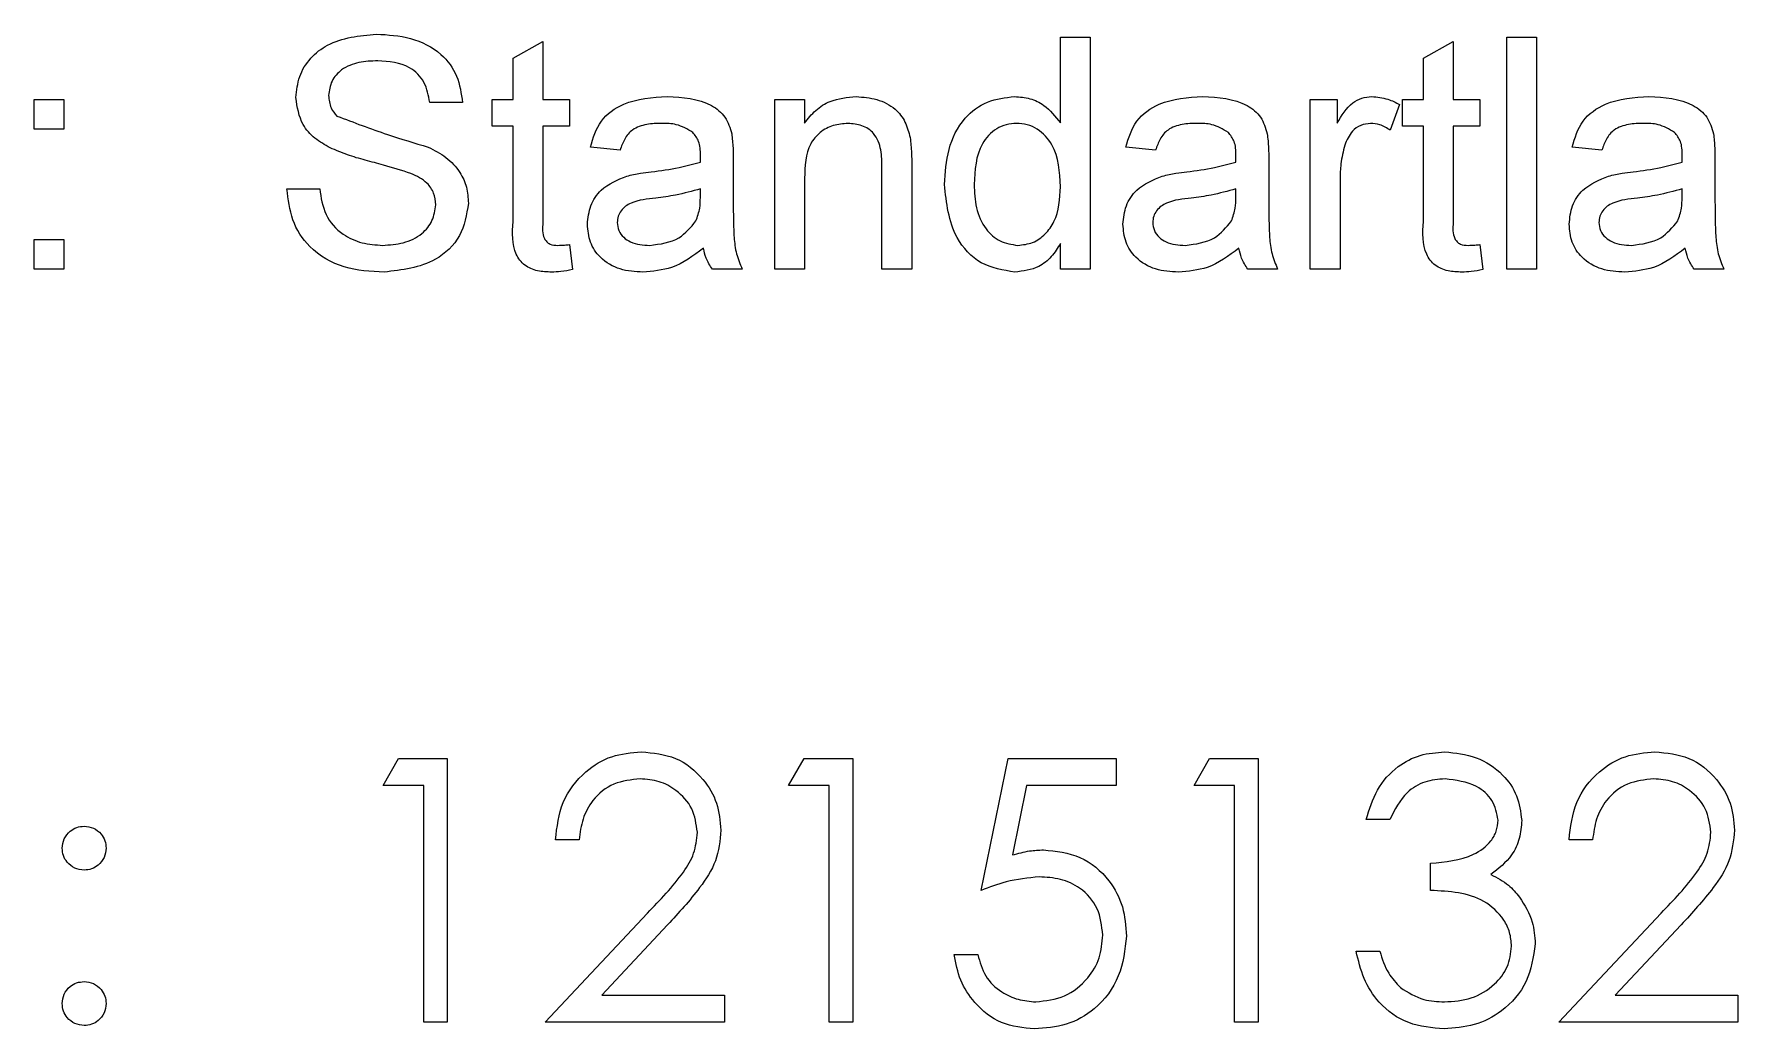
# Model space of a CAD drawing. Extents: x 75 to 2075, y 25 to 1460.
# Drawn here: x 648.08 to 678.25, y 1210.81 to 1228.43 of the extents above; entities that cross this region are included whole.
import ezdxf

# ---------------------------------------------------------------- set-up
doc = ezdxf.new("R2010")
doc.units = 0
doc.header["$LTSCALE"] = 5
doc.linetypes.add('SLD-KATı', pattern=[0])
doc.layers.get('0').update_dxf_attribs({"linetype": 'CONTINUOUS'})

msp = doc.modelspace()

# ---------------------------------------------------------------- linework, layer by layer
at = {"color": 7, "linetype": 'SLD-KATı'}
for p, q in [((666.251, 1228.376), (666.778, 1228.376)), ((666.251, 1226.858), (666.251, 1228.376)), ((666.778, 1228.376), (666.778, 1224.267)), ((674.154, 1228.376), (674.68, 1228.376)), ((674.154, 1224.267), (674.154, 1228.376)), ((674.68, 1228.376), (674.68, 1224.267)), ((656.557, 1228.001), (657.084, 1228.3)), ((657.084, 1228.3), (657.084, 1227.27)), ((672.678, 1228.001), (673.205, 1228.3)), ((673.205, 1228.3), (673.205, 1227.27)), ((656.557, 1227.27), (656.557, 1228.001)), ((672.678, 1227.27), (672.678, 1228.001)), ((648.075, 1227.27), (648.602, 1227.27)), ((648.075, 1226.743), (648.075, 1227.27)), ((648.602, 1227.27), (648.602, 1226.743)), ((655.662, 1227.217), (655.082, 1227.217)), ((656.189, 1227.27), (656.557, 1227.27)), ((656.189, 1226.796), (656.189, 1227.27)), ((657.084, 1227.27), (657.558, 1227.27)), ((657.558, 1227.27), (657.558, 1226.796)), ((661.193, 1227.27), (661.72, 1227.27)), ((661.193, 1224.267), (661.193, 1227.27)), ((661.72, 1227.27), (661.72, 1226.851)), ((670.676, 1227.27), (671.151, 1227.27)), ((670.676, 1224.267), (670.676, 1227.27)), ((671.151, 1227.27), (671.151, 1226.851)), ((672.257, 1227.182), (672.092, 1226.725)), ((672.31, 1227.27), (672.678, 1227.27)), ((672.31, 1226.796), (672.31, 1227.27)), ((673.205, 1227.27), (673.679, 1227.27)), ((673.679, 1227.27), (673.679, 1226.796)), ((648.602, 1226.743), (648.075, 1226.743)), ((656.557, 1226.796), (656.189, 1226.796)), ((656.557, 1225.111), (656.557, 1226.796)), ((657.084, 1226.796), (657.084, 1225.092)), ((657.558, 1226.796), (657.084, 1226.796)), ((672.678, 1226.796), (672.31, 1226.796)), ((672.678, 1225.111), (672.678, 1226.796)), ((673.205, 1226.796), (673.205, 1225.092)), ((673.679, 1226.796), (673.205, 1226.796)), ((658.454, 1226.374), (657.927, 1226.427)), ((667.937, 1226.374), (667.41, 1226.427)), ((675.839, 1226.374), (675.313, 1226.427)), ((660.456, 1226.214), (660.456, 1225.571)), ((663.09, 1224.267), (663.09, 1226.06)), ((663.617, 1226.104), (663.617, 1224.267)), ((669.939, 1226.214), (669.939, 1225.571)), ((677.841, 1226.214), (677.841, 1225.571)), ((652.553, 1225.689), (653.133, 1225.689)), ((659.874, 1225.536), (659.876, 1225.689)), ((661.72, 1225.877), (661.72, 1224.267)), ((669.357, 1225.536), (669.359, 1225.689)), ((671.203, 1225.862), (671.203, 1224.267)), ((677.259, 1225.536), (677.262, 1225.689)), ((648.075, 1224.794), (648.602, 1224.794)), ((648.075, 1224.267), (648.075, 1224.794)), ((648.602, 1224.794), (648.602, 1224.267)), ((666.251, 1224.267), (666.251, 1224.72)), ((657.558, 1224.702), (657.611, 1224.259)), ((673.679, 1224.702), (673.732, 1224.259)), ((648.602, 1224.267), (648.075, 1224.267)), ((660.614, 1224.267), (660.087, 1224.267)), ((661.72, 1224.267), (661.193, 1224.267)), ((663.617, 1224.267), (663.09, 1224.267)), ((666.778, 1224.267), (666.251, 1224.267)), ((670.097, 1224.267), (669.57, 1224.267)), ((671.203, 1224.267), (670.676, 1224.267)), ((674.68, 1224.267), (674.154, 1224.267)), ((677.999, 1224.267), (677.473, 1224.267)), ((654.257, 1215.122), (654.53, 1215.6)), ((654.53, 1215.6), (655.393, 1215.6)), ((655.393, 1215.6), (655.393, 1210.934)), ((661.436, 1215.122), (661.71, 1215.6)), ((661.71, 1215.6), (662.573, 1215.6)), ((662.573, 1215.6), (662.573, 1210.934)), ((664.846, 1213.267), (665.325, 1215.6)), ((665.325, 1215.6), (667.239, 1215.6)), ((667.239, 1215.6), (667.239, 1215.122)), ((668.616, 1215.122), (668.889, 1215.6)), ((668.889, 1215.6), (669.752, 1215.6)), ((669.752, 1215.6), (669.752, 1210.934)), ((654.975, 1215.122), (654.257, 1215.122)), ((654.975, 1210.934), (654.975, 1215.122)), ((662.154, 1215.122), (661.436, 1215.122)), ((662.154, 1210.934), (662.154, 1215.122)), ((665.652, 1215.122), (665.401, 1213.894)), ((667.239, 1215.122), (665.652, 1215.122)), ((669.334, 1215.122), (668.616, 1215.122)), ((669.334, 1210.934), (669.334, 1215.122)), ((672.086, 1214.523), (671.667, 1214.523)), ((657.727, 1214.164), (657.308, 1214.164)), ((675.675, 1214.164), (675.257, 1214.164)), ((672.804, 1213.267), (672.804, 1213.746)), ((657.128, 1210.934), (658.938, 1212.865)), ((659.295, 1212.658), (658.128, 1211.412)), ((675.077, 1210.934), (676.887, 1212.865)), ((677.244, 1212.658), (676.076, 1211.412)), ((664.368, 1212.13), (664.787, 1212.13)), ((671.487, 1212.19), (671.906, 1212.19)), ((658.128, 1211.412), (660.299, 1211.412)), ((660.299, 1211.412), (660.299, 1210.934)), ((676.076, 1211.412), (678.248, 1211.412)), ((678.248, 1211.412), (678.248, 1210.934)), ((655.393, 1210.934), (654.975, 1210.934)), ((660.299, 1210.934), (657.128, 1210.934)), ((662.573, 1210.934), (662.154, 1210.934)), ((669.752, 1210.934), (669.334, 1210.934)), ((678.248, 1210.934), (675.077, 1210.934))]:
    msp.add_line(p, q, dxfattribs=at)
for points, knots in [([(652.711, 1227.304), (652.725, 1227.43), (652.753, 1227.683), (652.958, 1228.016), (653.403, 1228.358), (653.835, 1228.4), (654.138, 1228.429)], [0, 0, 0, 0, 0.187041, 0.374138, 0.561145, 1, 1, 1, 1]), ([(654.138, 1228.429), (654.342, 1228.416), (654.748, 1228.391), (655.274, 1228.132), (655.596, 1227.696), (655.64, 1227.377), (655.662, 1227.217)], [0, 0, 0, 0, 0.280793, 0.560147, 0.779883, 1, 1, 1, 1]), ([(654.161, 1227.955), (654.049, 1227.951), (653.826, 1227.943), (653.529, 1227.828), (653.327, 1227.605), (653.303, 1227.429), (653.291, 1227.341)], [0, 0, 0, 0, 0.281288, 0.560814, 0.780678, 1, 1, 1, 1]), ([(655.082, 1227.217), (655.06, 1227.34), (655.016, 1227.585), (654.685, 1227.921), (654.36, 1227.942), (654.161, 1227.955)], [0, 0, 0, 0, 0.281088, 0.560283, 1, 1, 1, 1]), ([(653.318, 1226.415), (653.226, 1226.468), (653.041, 1226.572), (652.777, 1226.861), (652.736, 1227.136), (652.711, 1227.304)], [0, 0, 0, 0, 0.281464, 0.562266, 1, 1, 1, 1]), ([(653.291, 1227.341), (653.298, 1227.265), (653.311, 1227.128), (653.399, 1227.024), (653.438, 1226.978)], [0, 0, 0, 0, 0.559662, 1, 1, 1, 1]), ([(657.927, 1226.427), (657.975, 1226.59), (658.072, 1226.916), (658.592, 1227.28), (659.023, 1227.307), (659.288, 1227.323)], [0, 0, 0, 0, 0.280438, 0.559308, 1, 1, 1, 1]), ([(659.288, 1227.323), (659.562, 1227.308), (659.945, 1227.287), (660.338, 1226.973), (660.4, 1226.767), (660.43, 1226.664)], [0, 0, 0, 0, 0.5592456, 0.7791791, 1, 1, 1, 1]), ([(661.72, 1226.851), (661.782, 1226.93), (661.905, 1227.089), (662.217, 1227.284), (662.476, 1227.308), (662.635, 1227.323)], [0, 0, 0, 0, 0.28055, 0.560824, 1, 1, 1, 1]), ([(662.635, 1227.323), (662.757, 1227.312), (663.002, 1227.292), (663.318, 1227.134), (663.516, 1226.877), (663.565, 1226.69), (663.59, 1226.596)], [0, 0, 0, 0, 0.280212, 0.559963, 0.779615, 1, 1, 1, 1]), ([(664.196, 1225.766), (664.21, 1225.975), (664.238, 1226.392), (664.499, 1226.932), (664.946, 1227.267), (665.275, 1227.304), (665.439, 1227.323)], [0, 0, 0, 0, 0.280957, 0.560448, 0.780129, 1, 1, 1, 1]), ([(665.439, 1227.323), (665.531, 1227.316), (665.713, 1227.302), (666.013, 1227.154), (666.161, 1226.97), (666.251, 1226.858)], [0, 0, 0, 0, 0.2805588, 0.5608895, 1, 1, 1, 1]), ([(667.41, 1226.427), (667.458, 1226.59), (667.555, 1226.916), (668.075, 1227.28), (668.506, 1227.307), (668.771, 1227.323)], [0, 0, 0, 0, 0.280438, 0.559308, 1, 1, 1, 1]), ([(668.771, 1227.323), (669.045, 1227.308), (669.428, 1227.287), (669.822, 1226.973), (669.883, 1226.767), (669.913, 1226.664)], [0, 0, 0, 0, 0.5592453, 0.7791792, 1, 1, 1, 1]), ([(671.151, 1226.851), (671.229, 1226.985), (671.339, 1227.171), (671.584, 1227.306), (671.704, 1227.317), (671.764, 1227.323)], [0, 0, 0, 0, 0.5595973, 0.7797654, 1, 1, 1, 1]), ([(671.764, 1227.323), (671.861, 1227.313), (672.034, 1227.296), (672.189, 1227.217), (672.257, 1227.182)], [0, 0, 0, 0, 0.559562, 1, 1, 1, 1]), ([(675.313, 1226.427), (675.361, 1226.59), (675.457, 1226.916), (675.977, 1227.28), (676.409, 1227.307), (676.673, 1227.323)], [0, 0, 0, 0, 0.280438, 0.559308, 1, 1, 1, 1]), ([(676.673, 1227.323), (676.948, 1227.308), (677.33, 1227.287), (677.724, 1226.973), (677.785, 1226.767), (677.816, 1226.664)], [0, 0, 0, 0, 0.5592453, 0.7791792, 1, 1, 1, 1]), ([(653.438, 1226.978), (653.736, 1226.865), (654.268, 1226.663), (654.813, 1226.499), (655.054, 1226.427)], [0, 0, 0, 0, 0.558381, 1, 1, 1, 1]), ([(659.193, 1226.848), (659.103, 1226.846), (658.924, 1226.84), (658.675, 1226.761), (658.523, 1226.575), (658.477, 1226.441), (658.454, 1226.374)], [0, 0, 0, 0, 0.280861, 0.559775, 0.779508, 1, 1, 1, 1]), ([(659.741, 1226.689), (659.646, 1226.744), (659.475, 1226.843), (659.28, 1226.847), (659.193, 1226.848)], [0, 0, 0, 0, 0.557867, 1, 1, 1, 1]), ([(662.488, 1226.848), (662.4, 1226.841), (662.224, 1226.826), (661.985, 1226.7), (661.734, 1226.397), (661.726, 1226.091), (661.72, 1225.877)], [0, 0, 0, 0, 0.1872771, 0.374356, 0.5605343, 1, 1, 1, 1]), ([(663.09, 1226.06), (663.089, 1226.166), (663.088, 1226.377), (662.98, 1226.669), (662.739, 1226.826), (662.572, 1226.841), (662.488, 1226.848)], [0, 0, 0, 0, 0.281676, 0.559794, 0.779581, 1, 1, 1, 1]), ([(665.474, 1226.848), (665.412, 1226.844), (665.289, 1226.835), (665.061, 1226.733), (664.754, 1226.401), (664.736, 1226.021), (664.723, 1225.767)], [0, 0, 0, 0, 0.125719, 0.251356, 0.501014, 1, 1, 1, 1]), ([(666.251, 1225.727), (666.238, 1225.99), (666.218, 1226.384), (665.9, 1226.726), (665.666, 1226.835), (665.538, 1226.844), (665.474, 1226.848)], [0, 0, 0, 0, 0.498961, 0.748688, 0.874284, 1, 1, 1, 1]), ([(668.676, 1226.848), (668.586, 1226.846), (668.407, 1226.84), (668.158, 1226.761), (668.006, 1226.575), (667.96, 1226.441), (667.937, 1226.374)], [0, 0, 0, 0, 0.280862, 0.559776, 0.779508, 1, 1, 1, 1]), ([(669.224, 1226.689), (669.129, 1226.744), (668.958, 1226.843), (668.763, 1226.847), (668.676, 1226.848)], [0, 0, 0, 0, 0.557867, 1, 1, 1, 1]), ([(671.743, 1226.848), (671.683, 1226.841), (671.564, 1226.826), (671.383, 1226.695), (671.322, 1226.551), (671.285, 1226.464)], [0, 0, 0, 0, 0.280321, 0.560911, 1, 1, 1, 1]), ([(672.092, 1226.725), (672.032, 1226.763), (671.925, 1226.832), (671.799, 1226.843), (671.743, 1226.848)], [0, 0, 0, 0, 0.560115, 1, 1, 1, 1]), ([(676.579, 1226.848), (676.489, 1226.846), (676.31, 1226.84), (676.061, 1226.761), (675.909, 1226.575), (675.863, 1226.441), (675.839, 1226.374)], [0, 0, 0, 0, 0.280862, 0.559776, 0.779509, 1, 1, 1, 1]), ([(677.126, 1226.689), (677.031, 1226.744), (676.861, 1226.843), (676.665, 1226.847), (676.579, 1226.848)], [0, 0, 0, 0, 0.557867, 1, 1, 1, 1]), ([(659.876, 1226.286), (659.875, 1226.37), (659.871, 1226.52), (659.78, 1226.638), (659.741, 1226.689)], [0, 0, 0, 0, 0.561929, 1, 1, 1, 1]), ([(660.43, 1226.664), (660.439, 1226.58), (660.456, 1226.43), (660.456, 1226.28), (660.456, 1226.214)], [0, 0, 0, 0, 0.5597814, 1, 1, 1, 1]), ([(663.59, 1226.596), (663.599, 1226.505), (663.617, 1226.341), (663.617, 1226.177), (663.617, 1226.104)], [0, 0, 0, 0, 0.559807, 1, 1, 1, 1]), ([(669.359, 1226.286), (669.358, 1226.37), (669.354, 1226.52), (669.263, 1226.638), (669.224, 1226.689)], [0, 0, 0, 0, 0.561929, 1, 1, 1, 1]), ([(669.913, 1226.664), (669.923, 1226.58), (669.939, 1226.43), (669.939, 1226.28), (669.939, 1226.214)], [0, 0, 0, 0, 0.559781, 1, 1, 1, 1]), ([(677.262, 1226.286), (677.26, 1226.37), (677.257, 1226.52), (677.166, 1226.638), (677.126, 1226.689)], [0, 0, 0, 0, 0.561929, 1, 1, 1, 1]), ([(677.816, 1226.664), (677.825, 1226.58), (677.841, 1226.43), (677.841, 1226.28), (677.841, 1226.214)], [0, 0, 0, 0, 0.559781, 1, 1, 1, 1]), ([(654.75, 1225.96), (654.587, 1226.012), (654.32, 1226.098), (653.941, 1226.194), (653.622, 1226.285), (653.42, 1226.372), (653.318, 1226.415)], [0, 0, 0, 0, 0.339941, 0.560027, 0.780089, 1, 1, 1, 1]), ([(655.054, 1226.427), (655.163, 1226.372), (655.38, 1226.262), (655.616, 1226.009), (655.748, 1225.72), (655.761, 1225.529), (655.767, 1225.433)], [0, 0, 0, 0, 0.280357, 0.559906, 0.779843, 1, 1, 1, 1]), ([(659.874, 1226.163), (659.874, 1226.186), (659.875, 1226.227), (659.876, 1226.268), (659.876, 1226.286)], [0, 0, 0, 0, 0.560139, 1, 1, 1, 1]), ([(669.357, 1226.163), (669.357, 1226.186), (669.358, 1226.227), (669.359, 1226.268), (669.359, 1226.286)], [0, 0, 0, 0, 0.560139, 1, 1, 1, 1]), ([(671.285, 1226.464), (671.258, 1226.353), (671.21, 1226.155), (671.205, 1225.952), (671.203, 1225.862)], [0, 0, 0, 0, 0.5598858, 1, 1, 1, 1]), ([(677.259, 1226.163), (677.26, 1226.186), (677.261, 1226.227), (677.262, 1226.268), (677.262, 1226.286)], [0, 0, 0, 0, 0.560139, 1, 1, 1, 1]), ([(655.188, 1225.405), (655.181, 1225.476), (655.168, 1225.618), (655.017, 1225.834), (654.851, 1225.912), (654.75, 1225.96)], [0, 0, 0, 0, 0.280104, 0.559991, 1, 1, 1, 1]), ([(658.572, 1225.915), (658.653, 1225.933), (658.796, 1225.964), (658.941, 1225.983), (659.005, 1225.991)], [0, 0, 0, 0, 0.55991, 1, 1, 1, 1]), ([(659.005, 1225.991), (659.17, 1226.011), (659.464, 1226.048), (659.749, 1226.128), (659.874, 1226.163)], [0, 0, 0, 0, 0.560179, 1, 1, 1, 1]), ([(668.055, 1225.915), (668.136, 1225.933), (668.279, 1225.964), (668.424, 1225.983), (668.488, 1225.991)], [0, 0, 0, 0, 0.559909, 1, 1, 1, 1]), ([(668.488, 1225.991), (668.653, 1226.011), (668.947, 1226.048), (669.232, 1226.128), (669.357, 1226.163)], [0, 0, 0, 0, 0.56018, 1, 1, 1, 1]), ([(675.958, 1225.915), (676.038, 1225.933), (676.181, 1225.964), (676.327, 1225.983), (676.391, 1225.991)], [0, 0, 0, 0, 0.559909, 1, 1, 1, 1]), ([(676.391, 1225.991), (676.556, 1226.011), (676.849, 1226.048), (677.134, 1226.128), (677.259, 1226.163)], [0, 0, 0, 0, 0.56018, 1, 1, 1, 1]), ([(654.275, 1224.214), (654.035, 1224.226), (653.558, 1224.251), (652.956, 1224.595), (652.618, 1225.128), (652.575, 1225.502), (652.553, 1225.689)], [0, 0, 0, 0, 0.280812, 0.559567, 0.779615, 1, 1, 1, 1]), ([(653.133, 1225.689), (653.156, 1225.533), (653.203, 1225.22), (653.507, 1224.879), (653.88, 1224.714), (654.126, 1224.697), (654.249, 1224.688)], [0, 0, 0, 0, 0.28062, 0.558671, 0.779199, 1, 1, 1, 1]), ([(657.874, 1225.063), (657.886, 1225.174), (657.909, 1225.395), (658.14, 1225.74), (658.408, 1225.849), (658.572, 1225.915)], [0, 0, 0, 0, 0.28045, 0.560992, 1, 1, 1, 1]), ([(659.876, 1225.689), (659.731, 1225.648), (659.47, 1225.575), (659.202, 1225.541), (659.084, 1225.526)], [0, 0, 0, 0, 0.55976, 1, 1, 1, 1]), ([(665.442, 1224.214), (665.235, 1224.248), (664.82, 1224.316), (664.289, 1224.901), (664.232, 1225.438), (664.196, 1225.766)], [0, 0, 0, 0, 0.279613, 0.559903, 1, 1, 1, 1]), ([(664.723, 1225.767), (664.729, 1225.628), (664.74, 1225.35), (664.895, 1224.988), (665.169, 1224.737), (665.387, 1224.704), (665.495, 1224.688)], [0, 0, 0, 0, 0.28121, 0.560828, 0.780816, 1, 1, 1, 1]), ([(665.495, 1224.688), (665.585, 1224.698), (665.766, 1224.718), (665.991, 1224.88), (666.222, 1225.203), (666.239, 1225.511), (666.251, 1225.727)], [0, 0, 0, 0, 0.1867236, 0.373539, 0.5605441, 1, 1, 1, 1]), ([(667.357, 1225.063), (667.369, 1225.174), (667.392, 1225.395), (667.623, 1225.74), (667.892, 1225.849), (668.055, 1225.915)], [0, 0, 0, 0, 0.28045, 0.560992, 1, 1, 1, 1]), ([(669.359, 1225.689), (669.214, 1225.648), (668.953, 1225.575), (668.685, 1225.541), (668.567, 1225.526)], [0, 0, 0, 0, 0.55976, 1, 1, 1, 1]), ([(675.26, 1225.063), (675.271, 1225.174), (675.294, 1225.395), (675.525, 1225.74), (675.794, 1225.849), (675.958, 1225.915)], [0, 0, 0, 0, 0.28045, 0.560992, 1, 1, 1, 1]), ([(677.262, 1225.689), (677.116, 1225.648), (676.856, 1225.575), (676.587, 1225.541), (676.469, 1225.526)], [0, 0, 0, 0, 0.55976, 1, 1, 1, 1]), ([(654.249, 1224.688), (654.372, 1224.696), (654.618, 1224.712), (654.936, 1224.863), (655.146, 1225.116), (655.174, 1225.309), (655.188, 1225.405)], [0, 0, 0, 0, 0.280918, 0.560832, 0.780499, 1, 1, 1, 1]), ([(655.767, 1225.433), (655.734, 1225.233), (655.668, 1224.833), (655.111, 1224.31), (654.592, 1224.251), (654.275, 1224.214)], [0, 0, 0, 0, 0.279949, 0.560079, 1, 1, 1, 1]), ([(659.084, 1225.526), (658.933, 1225.51), (658.746, 1225.49), (658.547, 1225.384), (658.467, 1225.305), (658.412, 1225.204), (658.405, 1225.13), (658.401, 1225.093)], [0, 0, 0, 0, 0.500283, 0.625335, 0.750297, 0.875137, 1, 1, 1, 1]), ([(659.796, 1225.12), (659.823, 1225.195), (659.872, 1225.33), (659.873, 1225.473), (659.874, 1225.536)], [0, 0, 0, 0, 0.558935, 1, 1, 1, 1]), ([(660.456, 1225.571), (660.457, 1225.421), (660.458, 1225.173), (660.468, 1224.829), (660.502, 1224.537), (660.577, 1224.357), (660.614, 1224.267)], [0, 0, 0, 0, 0.340229, 0.560342, 0.780162, 1, 1, 1, 1]), ([(668.567, 1225.526), (668.416, 1225.51), (668.229, 1225.49), (668.03, 1225.384), (667.95, 1225.305), (667.895, 1225.204), (667.888, 1225.13), (667.884, 1225.093)], [0, 0, 0, 0, 0.500283, 0.625335, 0.750297, 0.875137, 1, 1, 1, 1]), ([(669.279, 1225.12), (669.306, 1225.195), (669.355, 1225.33), (669.356, 1225.473), (669.357, 1225.536)], [0, 0, 0, 0, 0.558935, 1, 1, 1, 1]), ([(669.939, 1225.571), (669.94, 1225.421), (669.941, 1225.173), (669.951, 1224.829), (669.985, 1224.537), (670.06, 1224.357), (670.097, 1224.267)], [0, 0, 0, 0, 0.340229, 0.560342, 0.780162, 1, 1, 1, 1]), ([(676.469, 1225.526), (676.319, 1225.51), (676.131, 1225.49), (675.932, 1225.384), (675.852, 1225.305), (675.797, 1225.204), (675.79, 1225.13), (675.787, 1225.093)], [0, 0, 0, 0, 0.500284, 0.625335, 0.750297, 0.875137, 1, 1, 1, 1]), ([(677.181, 1225.12), (677.208, 1225.195), (677.257, 1225.33), (677.259, 1225.473), (677.259, 1225.536)], [0, 0, 0, 0, 0.558935, 1, 1, 1, 1]), ([(677.841, 1225.571), (677.842, 1225.421), (677.843, 1225.173), (677.854, 1224.829), (677.888, 1224.537), (677.962, 1224.357), (677.999, 1224.267)], [0, 0, 0, 0, 0.340229, 0.560342, 0.780162, 1, 1, 1, 1]), ([(657.24, 1224.214), (657.157, 1224.217), (656.992, 1224.223), (656.754, 1224.319), (656.527, 1224.62), (656.545, 1224.908), (656.557, 1225.111)], [0, 0, 0, 0, 0.187433, 0.373827, 0.55948, 1, 1, 1, 1]), ([(657.084, 1225.092), (657.078, 1224.993), (657.069, 1224.869), (657.151, 1224.749), (657.231, 1224.693), (657.303, 1224.69), (657.352, 1224.688)], [0, 0, 0, 0, 0.499584, 0.625255, 0.750345, 1, 1, 1, 1]), ([(658.857, 1224.214), (658.72, 1224.222), (658.446, 1224.238), (658.105, 1224.437), (657.903, 1224.739), (657.884, 1224.955), (657.874, 1225.063)], [0, 0, 0, 0, 0.280821, 0.559695, 0.779685, 1, 1, 1, 1]), ([(658.401, 1225.093), (658.407, 1225.043), (658.418, 1224.945), (658.511, 1224.824), (658.692, 1224.705), (658.86, 1224.695), (658.977, 1224.688)], [0, 0, 0, 0, 0.186591, 0.373498, 0.560627, 1, 1, 1, 1]), ([(658.977, 1224.688), (659.163, 1224.711), (659.494, 1224.752), (659.704, 1225.007), (659.796, 1225.12)], [0, 0, 0, 0, 0.559749, 1, 1, 1, 1]), ([(668.34, 1224.214), (668.203, 1224.222), (667.929, 1224.238), (667.588, 1224.437), (667.386, 1224.739), (667.367, 1224.955), (667.357, 1225.063)], [0, 0, 0, 0, 0.280821, 0.559696, 0.779686, 1, 1, 1, 1]), ([(667.884, 1225.093), (667.89, 1225.043), (667.901, 1224.945), (667.994, 1224.824), (668.175, 1224.705), (668.343, 1224.695), (668.46, 1224.688)], [0, 0, 0, 0, 0.186591, 0.373498, 0.560627, 1, 1, 1, 1]), ([(668.46, 1224.688), (668.646, 1224.711), (668.977, 1224.752), (669.187, 1225.007), (669.279, 1225.12)], [0, 0, 0, 0, 0.559748, 1, 1, 1, 1]), ([(673.361, 1224.214), (673.278, 1224.217), (673.113, 1224.223), (672.875, 1224.319), (672.648, 1224.62), (672.666, 1224.908), (672.678, 1225.111)], [0, 0, 0, 0, 0.187433, 0.373827, 0.55948, 1, 1, 1, 1]), ([(673.205, 1225.092), (673.199, 1224.993), (673.19, 1224.869), (673.272, 1224.749), (673.352, 1224.693), (673.424, 1224.69), (673.473, 1224.688)], [0, 0, 0, 0, 0.499584, 0.625256, 0.750345, 1, 1, 1, 1]), ([(676.243, 1224.214), (676.105, 1224.222), (675.831, 1224.238), (675.49, 1224.437), (675.288, 1224.739), (675.269, 1224.955), (675.26, 1225.063)], [0, 0, 0, 0, 0.2808208, 0.5596952, 0.7796855, 1, 1, 1, 1]), ([(675.787, 1225.093), (675.792, 1225.043), (675.804, 1224.945), (675.897, 1224.824), (676.078, 1224.705), (676.245, 1224.695), (676.363, 1224.688)], [0, 0, 0, 0, 0.186591, 0.373498, 0.560627, 1, 1, 1, 1]), ([(676.363, 1224.688), (676.548, 1224.711), (676.88, 1224.752), (677.089, 1225.007), (677.181, 1225.12)], [0, 0, 0, 0, 0.55975, 1, 1, 1, 1]), ([(666.251, 1224.72), (666.201, 1224.641), (666.102, 1224.481), (665.834, 1224.262), (665.591, 1224.232), (665.442, 1224.214)], [0, 0, 0, 0, 0.28112, 0.561725, 1, 1, 1, 1]), ([(657.352, 1224.688), (657.39, 1224.69), (657.459, 1224.692), (657.528, 1224.699), (657.558, 1224.702)], [0, 0, 0, 0, 0.559961, 1, 1, 1, 1]), ([(659.929, 1224.636), (659.749, 1224.502), (659.428, 1224.263), (659.032, 1224.229), (658.857, 1224.214)], [0, 0, 0, 0, 0.559967, 1, 1, 1, 1]), ([(660.087, 1224.267), (660.045, 1224.331), (659.971, 1224.444), (659.942, 1224.577), (659.929, 1224.636)], [0, 0, 0, 0, 0.55966, 1, 1, 1, 1]), ([(669.412, 1224.636), (669.232, 1224.502), (668.911, 1224.263), (668.515, 1224.229), (668.34, 1224.214)], [0, 0, 0, 0, 0.559967, 1, 1, 1, 1]), ([(669.57, 1224.267), (669.528, 1224.331), (669.454, 1224.444), (669.425, 1224.577), (669.412, 1224.636)], [0, 0, 0, 0, 0.559659, 1, 1, 1, 1]), ([(673.473, 1224.688), (673.511, 1224.69), (673.58, 1224.692), (673.649, 1224.699), (673.679, 1224.702)], [0, 0, 0, 0, 0.559962, 1, 1, 1, 1]), ([(677.315, 1224.636), (677.135, 1224.502), (676.814, 1224.263), (676.417, 1224.229), (676.243, 1224.214)], [0, 0, 0, 0, 0.559967, 1, 1, 1, 1]), ([(677.473, 1224.267), (677.431, 1224.331), (677.356, 1224.444), (677.327, 1224.577), (677.315, 1224.636)], [0, 0, 0, 0, 0.559659, 1, 1, 1, 1]), ([(657.611, 1224.259), (657.542, 1224.246), (657.42, 1224.221), (657.295, 1224.216), (657.24, 1224.214)], [0, 0, 0, 0, 0.560082, 1, 1, 1, 1]), ([(673.732, 1224.259), (673.663, 1224.246), (673.541, 1224.221), (673.416, 1224.216), (673.361, 1224.214)], [0, 0, 0, 0, 0.560083, 1, 1, 1, 1]), ([(657.308, 1214.164), (657.335, 1214.391), (657.389, 1214.844), (657.788, 1215.363), (658.294, 1215.674), (658.651, 1215.705), (658.83, 1215.72)], [0, 0, 0, 0, 0.280028, 0.55952, 0.779669, 1, 1, 1, 1]), ([(658.83, 1215.72), (659.038, 1215.7), (659.454, 1215.662), (659.916, 1215.282), (660.195, 1214.821), (660.225, 1214.495), (660.239, 1214.333)], [0, 0, 0, 0, 0.279892, 0.559222, 0.779589, 1, 1, 1, 1]), ([(671.667, 1214.523), (671.721, 1214.703), (671.828, 1215.061), (672.185, 1215.458), (672.616, 1215.686), (672.909, 1215.708), (673.056, 1215.72)], [0, 0, 0, 0, 0.280292, 0.559678, 0.779744, 1, 1, 1, 1]), ([(673.056, 1215.72), (673.245, 1215.7), (673.623, 1215.659), (674.075, 1215.359), (674.362, 1214.952), (674.4, 1214.656), (674.419, 1214.507)], [0, 0, 0, 0, 0.280085, 0.559865, 0.78009, 1, 1, 1, 1]), ([(675.257, 1214.164), (675.284, 1214.391), (675.338, 1214.844), (675.736, 1215.363), (676.243, 1215.674), (676.6, 1215.705), (676.778, 1215.72)], [0, 0, 0, 0, 0.280028, 0.55952, 0.779669, 1, 1, 1, 1]), ([(676.778, 1215.72), (676.987, 1215.7), (677.402, 1215.662), (677.864, 1215.282), (678.144, 1214.821), (678.174, 1214.495), (678.188, 1214.333)], [0, 0, 0, 0, 0.279892, 0.559222, 0.779589, 1, 1, 1, 1]), ([(658.808, 1215.241), (658.649, 1215.225), (658.33, 1215.192), (657.97, 1214.901), (657.776, 1214.536), (657.743, 1214.288), (657.727, 1214.164)], [0, 0, 0, 0, 0.279704, 0.558849, 0.77919, 1, 1, 1, 1]), ([(659.821, 1214.295), (659.801, 1214.439), (659.762, 1214.728), (659.477, 1215.034), (659.149, 1215.215), (658.922, 1215.233), (658.808, 1215.241)], [0, 0, 0, 0, 0.2791244, 0.558974, 0.7793527, 1, 1, 1, 1]), ([(673.062, 1215.241), (672.94, 1215.232), (672.698, 1215.212), (672.312, 1214.979), (672.172, 1214.696), (672.086, 1214.523)], [0, 0, 0, 0, 0.280632, 0.560375, 1, 1, 1, 1]), ([(674, 1214.509), (673.977, 1214.631), (673.929, 1214.877), (673.572, 1215.179), (673.255, 1215.218), (673.062, 1215.241)], [0, 0, 0, 0, 0.2788334, 0.560069, 1, 1, 1, 1]), ([(676.757, 1215.241), (676.598, 1215.225), (676.279, 1215.192), (675.919, 1214.901), (675.725, 1214.536), (675.692, 1214.288), (675.675, 1214.164)], [0, 0, 0, 0, 0.279704, 0.558849, 0.77919, 1, 1, 1, 1]), ([(677.769, 1214.295), (677.75, 1214.439), (677.711, 1214.728), (677.426, 1215.034), (677.098, 1215.215), (676.871, 1215.233), (676.757, 1215.241)], [0, 0, 0, 0, 0.279124, 0.558974, 0.779353, 1, 1, 1, 1]), ([(672.804, 1213.746), (673.067, 1213.77), (673.463, 1213.806), (673.849, 1214.08), (673.981, 1214.312), (673.994, 1214.444), (674, 1214.509)], [0, 0, 0, 0, 0.4994089, 0.7490088, 0.8745328, 1, 1, 1, 1]), ([(674.419, 1214.507), (674.411, 1214.4), (674.396, 1214.184), (674.228, 1213.826), (674.008, 1213.653), (673.874, 1213.547)], [0, 0, 0, 0, 0.2805, 0.560782, 1, 1, 1, 1]), ([(648.573, 1214.015), (648.58, 1214.072), (648.594, 1214.186), (648.7, 1214.313), (648.827, 1214.391), (648.917, 1214.399), (648.962, 1214.404)], [0, 0, 0, 0, 0.279597, 0.559424, 0.77968, 1, 1, 1, 1]), ([(648.962, 1214.404), (649.019, 1214.397), (649.134, 1214.384), (649.26, 1214.277), (649.34, 1214.15), (649.347, 1214.06), (649.351, 1214.015)], [0, 0, 0, 0, 0.2796148, 0.5592259, 0.7794925, 1, 1, 1, 1]), ([(658.938, 1212.865), (659.162, 1213.095), (659.474, 1213.416), (659.783, 1213.914), (659.808, 1214.168), (659.821, 1214.295)], [0, 0, 0, 0, 0.560721, 0.780525, 1, 1, 1, 1]), ([(660.239, 1214.333), (660.221, 1214.148), (660.183, 1213.777), (659.809, 1213.217), (659.49, 1212.87), (659.295, 1212.658)], [0, 0, 0, 0, 0.279303, 0.559155, 1, 1, 1, 1]), ([(676.887, 1212.865), (677.111, 1213.095), (677.422, 1213.416), (677.732, 1213.914), (677.757, 1214.168), (677.769, 1214.295)], [0, 0, 0, 0, 0.560721, 0.780525, 1, 1, 1, 1]), ([(678.188, 1214.333), (678.169, 1214.148), (678.131, 1213.777), (677.758, 1213.217), (677.439, 1212.87), (677.244, 1212.658)], [0, 0, 0, 0, 0.279303, 0.559155, 1, 1, 1, 1]), ([(648.962, 1213.626), (648.904, 1213.633), (648.79, 1213.646), (648.663, 1213.752), (648.585, 1213.88), (648.577, 1213.97), (648.573, 1214.015)], [0, 0, 0, 0, 0.279649, 0.559256, 0.779587, 1, 1, 1, 1]), ([(649.351, 1214.015), (649.344, 1213.957), (649.331, 1213.842), (649.224, 1213.716), (649.097, 1213.637), (649.007, 1213.63), (648.962, 1213.626)], [0, 0, 0, 0, 0.27953, 0.559343, 0.779547, 1, 1, 1, 1]), ([(665.401, 1213.894), (665.502, 1213.922), (665.682, 1213.972), (665.868, 1213.981), (665.95, 1213.985)], [0, 0, 0, 0, 0.560063, 1, 1, 1, 1]), ([(665.95, 1213.985), (666.174, 1213.961), (666.62, 1213.914), (667.11, 1213.494), (667.383, 1212.983), (667.407, 1212.633), (667.419, 1212.458)], [0, 0, 0, 0, 0.2796874, 0.5590168, 0.7792763, 1, 1, 1, 1]), ([(665.875, 1213.506), (665.677, 1213.486), (665.324, 1213.449), (664.992, 1213.323), (664.846, 1213.267)], [0, 0, 0, 0, 0.559411, 1, 1, 1, 1]), ([(667, 1212.476), (666.983, 1212.637), (666.948, 1212.96), (666.634, 1213.311), (666.254, 1213.484), (666.001, 1213.499), (665.875, 1213.506)], [0, 0, 0, 0, 0.279533, 0.558618, 0.779049, 1, 1, 1, 1]), ([(674.239, 1212.28), (674.233, 1212.361), (674.219, 1212.524), (674.074, 1212.818), (673.64, 1213.22), (673.138, 1213.248), (672.804, 1213.267)], [0, 0, 0, 0, 0.125567, 0.251193, 0.500597, 1, 1, 1, 1]), ([(673.874, 1213.547), (673.983, 1213.491), (674.177, 1213.389), (674.318, 1213.223), (674.38, 1213.149)], [0, 0, 0, 0, 0.559824, 1, 1, 1, 1]), ([(674.38, 1213.149), (674.469, 1213.006), (674.629, 1212.751), (674.649, 1212.452), (674.658, 1212.32)], [0, 0, 0, 0, 0.559446, 1, 1, 1, 1]), ([(667.419, 1212.458), (667.392, 1212.216), (667.337, 1211.732), (666.918, 1211.17), (666.363, 1210.857), (665.982, 1210.828), (665.791, 1210.814)], [0, 0, 0, 0, 0.279857, 0.559267, 0.779422, 1, 1, 1, 1]), ([(665.816, 1211.293), (665.991, 1211.313), (666.34, 1211.354), (666.73, 1211.673), (666.967, 1212.063), (666.989, 1212.338), (667, 1212.476)], [0, 0, 0, 0, 0.279619, 0.559347, 0.779558, 1, 1, 1, 1]), ([(665.791, 1210.814), (665.591, 1210.834), (665.191, 1210.875), (664.739, 1211.232), (664.459, 1211.668), (664.398, 1211.976), (664.368, 1212.13)], [0, 0, 0, 0, 0.279625, 0.559026, 0.779384, 1, 1, 1, 1]), ([(664.787, 1212.13), (664.823, 1211.998), (664.895, 1211.735), (665.18, 1211.468), (665.497, 1211.32), (665.71, 1211.302), (665.816, 1211.293)], [0, 0, 0, 0, 0.280035, 0.559163, 0.779585, 1, 1, 1, 1]), ([(673.044, 1210.814), (672.83, 1210.833), (672.402, 1210.87), (671.897, 1211.228), (671.604, 1211.7), (671.526, 1212.026), (671.487, 1212.19)], [0, 0, 0, 0, 0.279882, 0.558979, 0.77925, 1, 1, 1, 1]), ([(671.906, 1212.19), (671.949, 1212.054), (672.025, 1211.812), (672.196, 1211.627), (672.272, 1211.545)], [0, 0, 0, 0, 0.560712, 1, 1, 1, 1]), ([(674.658, 1212.32), (674.625, 1212.091), (674.558, 1211.633), (674.12, 1211.129), (673.586, 1210.856), (673.225, 1210.828), (673.044, 1210.814)], [0, 0, 0, 0, 0.279311, 0.558841, 0.779276, 1, 1, 1, 1]), ([(673.051, 1211.293), (673.213, 1211.303), (673.536, 1211.325), (673.927, 1211.567), (674.193, 1211.9), (674.224, 1212.153), (674.239, 1212.28)], [0, 0, 0, 0, 0.280594, 0.560154, 0.780304, 1, 1, 1, 1]), ([(648.573, 1211.263), (648.58, 1211.32), (648.593, 1211.435), (648.699, 1211.562), (648.826, 1211.64), (648.917, 1211.648), (648.962, 1211.651)], [0, 0, 0, 0, 0.27953, 0.559251, 0.779549, 1, 1, 1, 1]), ([(648.962, 1211.651), (649.019, 1211.645), (649.134, 1211.632), (649.26, 1211.525), (649.34, 1211.398), (649.347, 1211.308), (649.351, 1211.263)], [0, 0, 0, 0, 0.2796148, 0.5592259, 0.7794925, 1, 1, 1, 1]), ([(672.272, 1211.545), (672.406, 1211.461), (672.646, 1211.311), (672.927, 1211.298), (673.051, 1211.293)], [0, 0, 0, 0, 0.558751, 1, 1, 1, 1]), ([(648.962, 1210.874), (648.905, 1210.881), (648.79, 1210.895), (648.664, 1211), (648.585, 1211.128), (648.577, 1211.218), (648.573, 1211.263)], [0, 0, 0, 0, 0.279581, 0.559133, 0.779568, 1, 1, 1, 1]), ([(649.351, 1211.263), (649.344, 1211.205), (649.33, 1211.091), (649.224, 1210.964), (649.097, 1210.886), (649.007, 1210.878), (648.962, 1210.874)], [0, 0, 0, 0, 0.279465, 0.559384, 0.779677, 1, 1, 1, 1])]:
    msp.add_open_spline(points, degree=3, knots=knots, dxfattribs=at)

doc.saveas('drawing.dxf')
